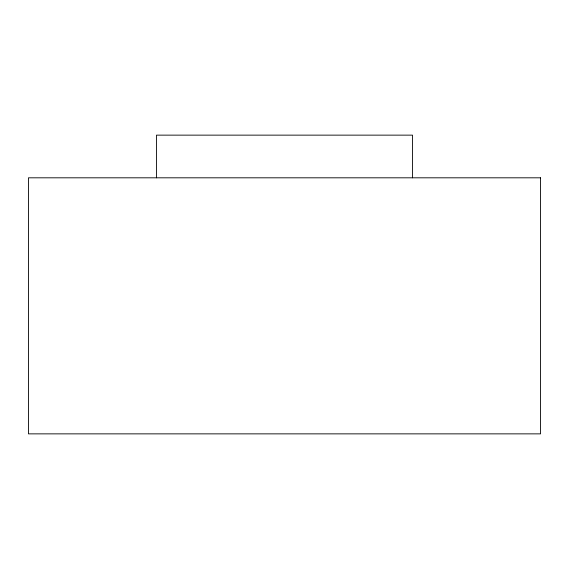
<?xml version="1.0" encoding="UTF-8"?>
<svg xmlns="http://www.w3.org/2000/svg" width="569" height="569" viewBox="0 0 569 569"><rect width="100%" height="100%" fill="white"/><g stroke="black" fill="none" stroke-linecap="round" stroke-linejoin="round"><path stroke-width="0.85" d="M412.525 177.812L412.525 135.138L156.475 135.138L156.475 177.812M540.55 177.812L28.45 177.812L28.45 433.863L540.55 433.863L540.55 177.812"/></g></svg>
